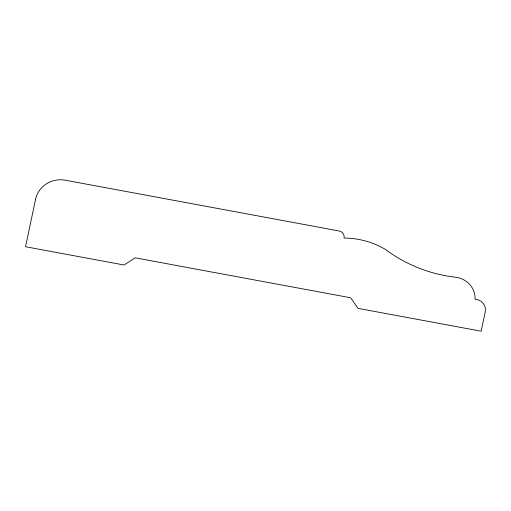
<?xml version="1.0" encoding="UTF-8"?>
<svg xmlns="http://www.w3.org/2000/svg" width="511" height="511" viewBox="0 0 511 511"><rect width="100%" height="100%" fill="white"/><g stroke="black" fill="none" stroke-linecap="round" stroke-linejoin="round"><path stroke-width="0.77" d="M35.559 199.335L25.55 246.736L124.058 264.998L135.172 257.825L350.655 297.772L358.013 308.369L481.151 331.198L485.29 311.595A11.044 10.59 -7.1 0 0 475.096 299.286A22.497 21.583 -7.1 0 0 455.761 277.269A142.601 136.801 -7.1 0 1 385.792 249.655A80.265 77.001 -7.1 0 0 344.069 238.049A6.285 6.03 -7.1 0 0 339.163 230.985L65.191 180.198A25.148 24.126 -7.1 0 0 35.559 199.335"/></g></svg>
